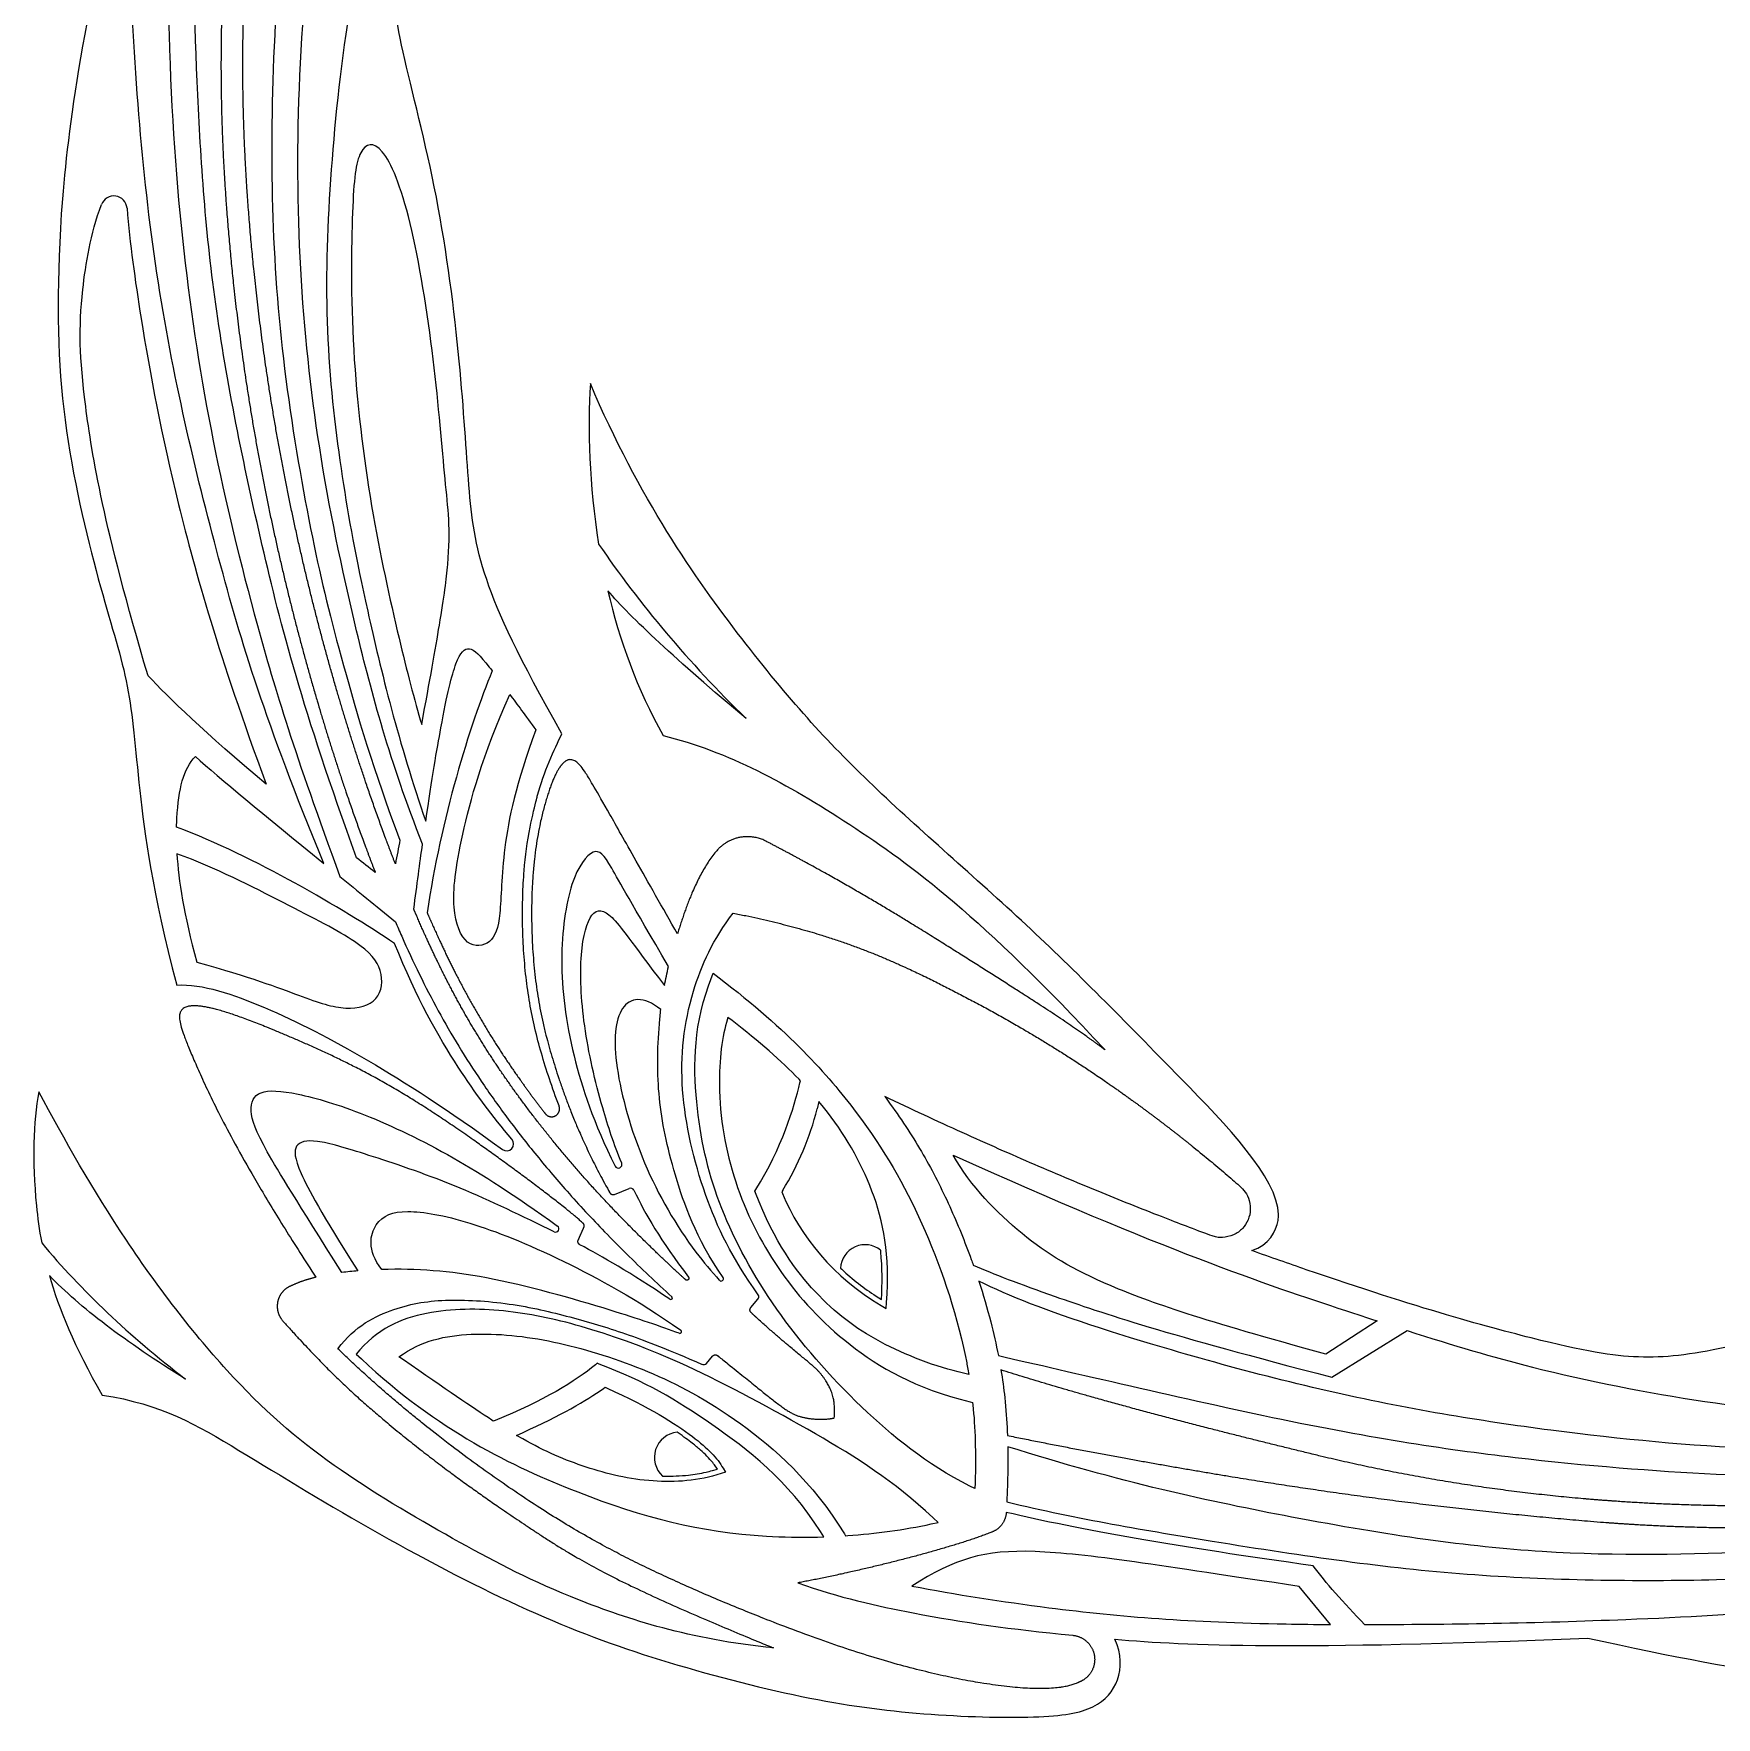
# Model space of a CAD drawing. Header units: millimetres. Extents: x -143 to 143, y -142 to 141.
# Drawn here: x 55.68 to 97.64, y 57.44 to 99.42 of the extents above; entities that cross this region are included whole.
import ezdxf

# ---------------------------------------------------------------- set-up
doc = ezdxf.new("R2010")
doc.units = ezdxf.units.MM
doc.header["$MEASUREMENT"] = 0
doc.layers.add('Layer 03', color=5, linetype='Continuous')

msp = doc.modelspace()

# ---------------------------------------------------------------- linework, layer by layer
at = {"layer": 'Layer 03'}
for p, q in [((72.508, 75.674), (72.621, 75.99)), ((72.621, 75.99), (72.773, 75.874)), ((72.994, 74.888), (72.956, 74.762)), ((73.098, 74.808), (72.994, 74.888)), ((74.8, 73.309), (74.766, 73.345)), ((74.789, 73.261), (74.8, 73.309)), ((75.261, 72.792), (75.217, 72.613)), ((75.376, 72.648), (75.261, 72.792)), ((70.161, 70.477), (70.534, 70.623)), ((73.667, 70.56), (73.691, 70.598)), ((73.683, 70.518), (73.667, 70.56)), ((74.36, 70.58), (74.336, 70.54)), ((74.336, 70.54), (74.354, 70.497)), ((76.805, 69.044), (76.801, 69.083)), ((75.801, 68.638), (75.833, 68.608)), ((73.564, 67.654), (73.742, 67.862)), ((76.689, 67.939), (76.819, 67.856)), ((76.814, 67.705), (76.941, 67.631)), ((76.941, 67.631), (76.95, 67.777)), ((89.181, 67.32), (87.903, 66.492)), ((88.05, 65.921), (89.928, 67.079)), ((63.816, 66.596), (63.725, 66.492)), ((63.725, 66.492), (63.853, 66.372)), ((64.791, 66.426), (64.901, 66.5)), ((64.9, 66.35), (64.791, 66.426)), ((72.456, 66.263), (72.609, 66.443)), ((69.73, 66.264), (69.689, 66.229)), ((69.78, 66.245), (69.73, 66.264)), ((78.999, 65.988), (78.866, 66.017)), ((78.975, 66.122), (78.999, 65.988)), ((69.889, 65.635), (69.931, 65.665)), ((69.931, 65.665), (69.978, 65.643)), ((79.032, 65.305), (79.094, 65.289)), ((79.094, 65.289), (79.1, 65.225)), ((67.143, 64.824), (67.104, 64.85)), ((67.187, 64.842), (67.143, 64.824)), ((67.719, 64.466), (67.884, 64.54)), ((67.876, 64.378), (67.719, 64.466)), ((71.752, 64.527), (71.723, 64.546)), ((71.364, 63.453), (71.4, 63.452)), ((72.606, 63.59), (72.735, 63.625)), ((72.735, 63.625), (72.655, 63.732)), ((72.931, 63.549), (72.824, 63.514)), ((72.874, 63.647), (72.931, 63.549)), ((79.15, 63.139), (79.023, 63.204)), ((79.155, 63.282), (79.15, 63.139)), ((78.063, 62.259), (78.232, 62.296)), ((78.232, 62.296), (78.106, 62.414)), ((75.223, 61.932), (75.383, 61.936)), ((75.383, 61.936), (75.297, 62.072)), ((75.895, 62.011), (75.924, 61.964)), ((75.924, 61.964), (75.979, 61.968)), ((88.02, 59.749), (87.237, 60.702))]:
    msp.add_line(p, q, dxfattribs=at)
for centre, radius, start, end in [((57.683, 95.042), 0.329, 4.6767, 159.624), ((68.393, 74.291), 7.027, 328.118, 346.1862), ((67.476, 71.736), 0.174, 233.9148, 40.6069), ((70.261, 71.221), 0.09, 206.3279, 22.4567), ((70.567, 70.539), 0.0907, 25.8227, 111.3789), ((68.697, 69.619), 0.0843, 244.0075, 54.3466), ((76.413, 68.608), 0.613, 50.7667, 177.2459), ((69.546, 68.362), 7.29, 356.0217, 5.3661), ((79.767, 72.764), 5.723, 226.5768, 237.4627), ((72.822, 68.373), 0.0583, 222.0328, 34.5046), ((71.567, 67.894), 0.0401, 236.0993, 47.6139), ((73.673, 67.921), 0.0907, 319.3794, 35.3599), ((71.791, 67.055), 0.0454, 249.1643, 54.9819), ((72.387, 66.322), 0.0907, 246.6759, 319.5574), ((71.791, 63.918), 0.632, 96.1253, 227.5254), ((74.948, 76.943), 15.011, 273.9364, 281.9747)]:
    msp.add_arc(centre, radius, start, end, dxfattribs=at)
for points, knots in [([(65.378, 79.209), (64.56, 81.289), (63.668, 84.611), (62.736, 89.111), (62.273, 93.471), (62.232, 98.325), (62.718, 103.455), (63.61, 108.939), (65.337, 114.987), (66.127, 117.019), (66.502, 117.776)], [3482.955314, 3482.955314, 3482.955314, 3482.955314, 3488.463376, 3493.971439, 3499.479502, 3504.987565, 3510.495628, 3516.003691, 3521.511754, 3526.152821, 3526.152821, 3526.152821, 3526.152821]), ([(64.644, 117.289), (64.255, 115.544), (62.792, 109.448), (61.996, 103.982), (61.622, 98.959), (61.589, 94.787), (61.9, 90.864), (62.647, 86.584), (63.302, 83.971), (64.17, 80.995), (64.815, 79.311)], [3528.271158, 3528.271158, 3528.271158, 3528.271158, 3533.302656, 3538.677725, 3544.052794, 3549.427863, 3554.802932, 3560.178, 3565.553069, 3570.928137, 3570.928137, 3570.928137, 3570.928137]), ([(60.996, 117.079), (60.575, 115.315), (59.826, 110.881), (59.072, 105.729), (58.982, 99.174), (59.369, 93.904), (60.1, 89.238), (61.198, 84.717), (62.19, 81.466), (63.32, 78.4)], [3704.259651, 3704.259651, 3704.259651, 3704.259651, 3708.694526, 3715.324249, 3721.953973, 3728.583696, 3735.213419, 3741.843143, 3748.472865, 3748.472865, 3748.472865, 3748.472865]), ([(63.735, 78.867), (62.374, 82.616), (61.335, 86.626), (60.068, 92.803), (59.723, 98.224), (59.599, 103.67), (60.386, 109.115), (61.492, 114.272), (62.375, 117.055)], [3658.826491, 3658.826491, 3658.826491, 3658.826491, 3666.380417, 3673.934342, 3681.488268, 3689.042193, 3696.596119, 3702.739264, 3702.739264, 3702.739264, 3702.739264]), ([(68.855, 81.958), (67.777, 83.858), (66.766, 86.027), (66.519, 87.974), (66.359, 91.03), (65.803, 95.44), (64.765, 99.275), (64.514, 101.197), (64.825, 103.173), (65.914, 107.133), (67.094, 110.495), (67.265, 110.969)], [3327.344045, 3327.344045, 3327.344045, 3327.344045, 3332.339141, 3337.334237, 3342.329333, 3347.324428, 3352.319524, 3357.31462, 3362.309716, 3367.304812, 3368.079756, 3368.079756, 3368.079756, 3368.079756]), ([(62.916, 78.729), (61.448, 82.313), (60.296, 86.089), (58.566, 93.288), (58.029, 100.737), (57.931, 106.121), (57.934, 108.148)], [3950.348209, 3950.348209, 3950.348209, 3950.348209, 3958.301624, 3966.255041, 3974.208458, 3980.136217, 3980.136217, 3980.136217, 3980.136217]), ([(65.269, 107.096), (64.894, 105.922), (64.215, 103.634), (63.429, 99.639), (63.013, 95.451), (62.934, 91.755), (63.361, 88.272), (63.899, 85.341), (64.792, 81.697), (65.459, 79.778)], [4104.335623, 4104.335623, 4104.335623, 4104.335623, 4108.241468, 4113.716095, 4119.190722, 4124.665349, 4130.139976, 4135.614603, 4141.464601, 4141.464601, 4141.464601, 4141.464601]), ([(65.799, 84.67), (65.918, 85.389), (66.115, 86.898), (65.944, 88.026), (65.708, 91.186), (65.089, 95.035), (64.35, 96.79), (63.766, 96.631), (63.614, 95.375), (63.573, 91.578), (64.068, 87.522), (64.778, 84.359), (65.173, 82.798), (65.357, 82.195)], [74.386335, 74.386335, 74.386335, 74.386335, 75.750108, 79.165926, 82.581744, 85.997562, 89.413381, 92.829199, 96.245017, 99.660835, 103.076653, 106.492471, 109.434457, 109.434457, 109.434457, 109.434457]), ([(58.535, 83.406), (57.428, 87.131), (56.847, 90.653), (56.788, 92.525), (57.101, 94.42), (57.374, 95.156)], [127.26829, 127.26829, 127.26829, 127.26829, 132.17392, 137.07955, 140.29011, 140.29011, 140.29011, 140.29011]), ([(58.011, 95.068), (58.083, 94.191), (58.391, 91.922), (59.162, 87.923), (60.281, 83.969), (61.48, 80.702)], [141.271245, 141.271245, 141.271245, 141.271245, 145.270358, 151.1715, 157.072641, 157.072641, 157.072641, 157.072641]), ([(86.055, 69.076), (86.479, 69.21), (86.702, 69.633), (86.767, 70.825), (83.69, 73.973), (80.552, 77.188), (76.388, 80.736), (73.558, 83.876), (70.786, 87.819), (69.563, 90.694)], [3368.079756, 3368.079756, 3368.079756, 3368.079756, 3369.336464, 3369.573107, 3374.192127, 3380.304497, 3386.416868, 3392.529239, 3398.64161, 3398.64161, 3398.64161, 3398.64161]), ([(65.459, 79.778), (65.616, 80.859), (65.922, 82.654), (66.215, 83.888), (66.532, 84.203), (66.822, 83.907), (67.091, 83.561), (67.117, 83.528)], [4141.464601, 4141.464601, 4141.464601, 4141.464601, 4142.820625, 4144.929729, 4147.038832, 4149.147935, 4149.356683, 4149.356683, 4149.356683, 4149.356683]), ([(68.206, 82.056), (67.699, 80.704), (67.343, 78.966), (67.342, 77.321), (67.117, 76.695), (66.459, 76.6), (66.066, 77.515), (66.266, 79.179), (66.866, 81.403), (67.558, 82.939)], [41.781258, 41.781258, 41.781258, 41.781258, 43.879291, 45.977325, 48.075358, 50.173392, 52.271425, 54.369459, 56.467492, 56.467492, 56.467492, 56.467492]), ([(68.782, 72.68), (68.695, 72.909), (68.542, 73.343), (68.34, 73.987), (68.174, 74.619), (68.045, 75.251), (67.952, 75.9), (67.894, 76.568), (67.868, 77.243), (67.872, 77.905), (67.914, 78.702), (68.028, 79.554), (68.211, 80.293), (68.386, 80.972), (68.665, 81.577), (68.855, 81.958)], [3311.091698, 3311.091698, 3311.091698, 3311.091698, 3311.87143, 3312.613045, 3313.325882, 3314.030685, 3314.748794, 3315.493257, 3316.24662, 3316.984425, 3317.682103, 3318.887223, 3319.825922, 3320.197175, 3327.344045, 3327.344045, 3327.344045, 3327.344045]), ([(59.245, 79.633), (59.248, 79.711), (59.283, 80.531), (59.419, 81.101), (59.715, 81.392)], [3942.149699, 3942.149699, 3942.149699, 3942.149699, 3942.43149, 3945.228886, 3945.228886, 3945.228886, 3945.228886]), ([(59.749, 76.263), (61.093, 75.899), (62.452, 75.363), (63.496, 75.028), (64.341, 75.257), (64.425, 76.086), (63.899, 76.732), (62.052, 77.675), (60.222, 78.618), (59.256, 78.97)], [29.699419, 29.699419, 29.699419, 29.699419, 31.535566, 33.371713, 35.207859, 37.044006, 38.880153, 40.7163, 42.552446, 42.552446, 42.552446, 42.552446]), ([(71.513, 76.159), (70.577, 77.739), (70.005, 78.818), (69.684, 79.203), (69.047, 78.406), (68.753, 76.367), (69.04, 74.045), (69.643, 72.267), (70.18, 71.181)], [114.243561, 114.243561, 114.243561, 114.243561, 116.542637, 118.841713, 121.140789, 123.439865, 125.738942, 127.893055, 127.893055, 127.893055, 127.893055]), ([(64.701, 77.276), (64.753, 77.154), (64.945, 76.713), (65.291, 75.967), (65.763, 75.051), (66.277, 74.16), (66.844, 73.279), (67.478, 72.39), (68.19, 71.474), (69.003, 70.514), (69.951, 69.495), (70.832, 68.628), (71.401, 68.099), (71.594, 67.924)], [3749.86754, 3749.86754, 3749.86754, 3749.86754, 3750.303057, 3751.458054, 3752.585609, 3753.710393, 3754.857219, 3756.051263, 3757.318056, 3758.691384, 3760.211051, 3761.917681, 3762.778932, 3762.778932, 3762.778932, 3762.778932]), ([(70.344, 71.255), (70.151, 71.724), (69.798, 72.785), (69.35, 74.721), (69.28, 76.585), (69.572, 77.618), (70.053, 77.571), (70.574, 76.779), (71.411, 75.683)], [101.720401, 101.720401, 101.720401, 101.720401, 103.220883, 105.33051, 107.440136, 109.549763, 111.659389, 113.769016, 113.769016, 113.769016, 113.769016]), ([(73.747, 67.973), (73.092, 68.896), (72.35, 70.413), (71.712, 73.143), (71.965, 75.383), (72.625, 76.847), (73.127, 77.489)], [4054.597219, 4054.597219, 4054.597219, 4054.597219, 4057.557062, 4060.578281, 4063.599501, 4066.048952, 4066.048952, 4066.048952, 4066.048952]), ([(67.608, 71.849), (67.114, 72.426), (66.188, 73.676), (65.248, 75.345), (64.678, 76.735)], [3929.070293, 3929.070293, 3929.070293, 3929.070293, 3931.911702, 3935.332976, 3935.332976, 3935.332976, 3935.332976]), ([(59.25, 75.693), (59.878, 75.735), (61.531, 75.162), (63.851, 73.964), (65.977, 72.613), (67.373, 71.595)], [3918.311602, 3918.311602, 3918.311602, 3918.311602, 3921.565998, 3925.120137, 3928.512037, 3928.512037, 3928.512037, 3928.512037]), ([(79.023, 63.204), (77.936, 63.758), (76.223, 65.149), (74.08, 67.601), (72.706, 70.162), (72.149, 72.485), (72.109, 74.555), (72.508, 75.674)], [228.574319, 228.574319, 228.574319, 228.574319, 231.844765, 235.241856, 238.638947, 242.036038, 245.433129, 245.433129, 245.433129, 245.433129]), ([(72.773, 75.874), (74.521, 74.54), (76.427, 72.403), (77.868, 69.894), (78.704, 67.526), (78.956, 66.227), (78.975, 66.122)], [245.934484, 245.934484, 245.934484, 245.934484, 250.45163, 254.968776, 259.485922, 259.878304, 259.878304, 259.878304, 259.878304]), ([(71.32, 75.086), (70.884, 75.433), (70.221, 75.341), (70.089, 73.803), (70.815, 71.208), (71.874, 69.397), (72.581, 68.553), (72.778, 68.334)], [16.083201, 16.083201, 16.083201, 16.083201, 17.95318, 19.833941, 21.714703, 23.595464, 24.31836, 24.31836, 24.31836, 24.31836]), ([(72.87, 68.406), (72.191, 69.394), (71.589, 71.112), (71.22, 72.861), (71.232, 74.217), (71.305, 74.964), (71.32, 75.086)], [24.511851, 24.511851, 24.511851, 24.511851, 26.705894, 28.960937, 31.21598, 31.642456, 31.642456, 31.642456, 31.642456]), ([(72.956, 74.762), (72.83, 74.346), (72.678, 72.921), (73.128, 70.578), (74.248, 68.475), (75.839, 66.718), (77.661, 65.636), (79.032, 65.305)], [274.144712, 274.144712, 274.144712, 274.144712, 276.449249, 279.297335, 282.145422, 284.993508, 287.799248, 287.799248, 287.799248, 287.799248]), ([(63.364, 68.528), (62.256, 70.294), (61.329, 71.763), (61.012, 72.616), (61.244, 73.1), (62.141, 73.048), (63.857, 72.551), (66.098, 71.475), (67.651, 70.473), (68.746, 69.687)], [118.690664, 118.690664, 118.690664, 118.690664, 120.862816, 123.034968, 125.20712, 127.379272, 129.551424, 131.723576, 133.813716, 133.813716, 133.813716, 133.813716]), ([(55.812, 73.036), (55.673, 72.262), (55.628, 71.112), (55.821, 69.596), (55.883, 69.267)], [3831.293284, 3831.293284, 3831.293284, 3831.293284, 3835.682115, 3836.787079, 3836.787079, 3836.787079, 3836.787079]), ([(76.95, 67.777), (77.031, 68.981), (76.714, 70.603), (75.898, 71.992), (75.376, 72.648)], [660.450065, 660.450065, 660.450065, 660.450065, 663.5463, 666.587489, 666.587489, 666.587489, 666.587489]), ([(76.901, 72.919), (76.948, 72.856), (77.147, 72.584), (77.477, 72.105), (77.866, 71.471), (78.214, 70.829), (78.627, 69.964), (78.917, 69.254), (79.094, 68.761), (79.111, 68.714)], [4087.002765, 4087.002765, 4087.002765, 4087.002765, 4087.265169, 4088.114321, 4088.927235, 4089.724703, 4090.527248, 4092.094699, 4092.259034, 4092.259034, 4092.259034, 4092.259034]), ([(68.66, 69.543), (68.614, 69.565), (67.75, 69.985), (66.175, 70.746), (63.859, 71.518), (62.643, 71.878), (62.149, 71.742), (62.202, 71.209), (62.85, 70.006), (63.766, 68.569)], [104.417125, 104.417125, 104.417125, 104.417125, 104.543704, 106.831587, 109.11947, 111.407353, 113.695236, 115.983119, 118.271001, 118.271001, 118.271001, 118.271001]), ([(78.607, 71.457), (83.831, 69.095), (86.799, 68.1), (88.928, 67.403), (89.181, 67.32)], [53.51527, 53.51527, 53.51527, 53.51527, 58.989897, 59.763669, 59.763669, 59.763669, 59.763669]), ([(115.066, 70.665), (113.166, 69.587), (110.997, 68.577), (109.051, 68.329), (105.995, 68.169), (101.584, 67.614), (97.749, 66.575), (95.828, 66.325), (93.852, 66.636), (89.891, 67.725), (86.529, 68.905), (86.055, 69.076)], [3327.344045, 3327.344045, 3327.344045, 3327.344045, 3332.33914, 3337.334236, 3342.329332, 3347.324428, 3352.319523, 3357.314619, 3362.309715, 3367.304811, 3368.079756, 3368.079756, 3368.079756, 3368.079756]), ([(78.866, 66.017), (78.179, 66.17), (76.594, 66.794), (75.201, 67.886), (74.165, 69.254), (73.683, 70.518)], [260.211483, 260.211483, 260.211483, 260.211483, 262.775643, 265.505525, 268.205349, 268.205349, 268.205349, 268.205349]), ([(64.36, 68.602), (63.989, 69.095), (64.144, 69.861), (64.871, 70.142), (66.436, 69.864), (68.681, 68.974), (70.726, 67.856), (71.817, 67.092)], [55.035483, 55.035483, 55.035483, 55.035483, 57.289152, 59.54282, 61.796488, 64.050156, 66.112105, 66.112105, 66.112105, 66.112105]), ([(71.774, 67.013), (71.334, 67.18), (70.025, 67.617), (66.96, 68.498), (65.229, 68.63), (64.36, 68.602)], [46.784972, 46.784972, 46.784972, 46.784972, 49.173806, 52.254374, 55.035483, 55.035483, 55.035483, 55.035483]), ([(79.111, 68.714), (79.604, 68.491), (81.091, 67.931), (83.932, 66.979), (88.05, 65.921)], [4092.259034, 4092.259034, 4092.259034, 4092.259034, 4096.441736, 4101.903549, 4101.903549, 4101.903549, 4101.903549]), ([(117.816, 67.189), (115.735, 66.37), (112.413, 65.479), (107.913, 64.546), (103.553, 64.084), (98.699, 64.043), (93.57, 64.528), (88.086, 65.421), (82.037, 67.148), (80.005, 67.937), (79.248, 68.313)], [3482.955315, 3482.955315, 3482.955315, 3482.955315, 3488.463377, 3493.97144, 3499.479503, 3504.987566, 3510.495629, 3516.003693, 3521.511756, 3526.152822, 3526.152822, 3526.152822, 3526.152822]), ([(79.248, 68.313), (79.357, 67.978), (79.538, 67.363), (79.68, 66.738), (79.735, 66.455)], [3526.152822, 3526.152822, 3526.152822, 3526.152822, 3527.317659, 3528.271159, 3528.271159, 3528.271159, 3528.271159]), ([(63.269, 66.628), (63.697, 67.197), (64.7, 67.698), (65.966, 67.891), (67.67, 67.768), (69.174, 67.399), (70.443, 67.018), (71.479, 66.614), (72.351, 66.238)], [4032.891341, 4032.891341, 4032.891341, 4032.891341, 4034.729544, 4036.567746, 4038.405948, 4040.244151, 4042.082353, 4043.7834, 4043.7834, 4043.7834, 4043.7834]), ([(78.106, 62.414), (77.117, 63.34), (75.223, 64.521), (71.81, 66.355), (69.363, 67.221), (67.539, 67.617), (65.58, 67.648), (64.35, 67.201), (63.816, 66.596)], [230.447774, 230.447774, 230.447774, 230.447774, 233.306275, 236.284124, 239.261974, 242.239823, 245.217673, 248.195522, 248.195522, 248.195522, 248.195522]), ([(89.928, 67.079), (91.103, 66.704), (93.39, 66.025), (97.385, 65.239), (101.574, 64.823), (105.27, 64.745), (108.752, 65.171), (111.683, 65.709), (115.327, 66.602), (117.247, 67.27)], [4104.335622, 4104.335622, 4104.335622, 4104.335622, 4108.241467, 4113.716094, 4119.190721, 4124.665348, 4130.139975, 4135.614602, 4141.4646, 4141.4646, 4141.4646, 4141.4646]), ([(64.901, 66.5), (65.449, 66.871), (66.743, 67.085), (68.75, 66.843), (70.998, 66.131), (73.191, 64.985), (75.092, 63.321), (75.895, 62.011)], [275.44237, 275.44237, 275.44237, 275.44237, 278.149772, 281.034781, 283.91979, 286.804799, 289.655933, 289.655933, 289.655933, 289.655933]), ([(63.853, 66.372), (65.768, 64.585), (69.463, 62.793), (72.654, 61.96), (74.79, 61.922), (75.223, 61.932)], [248.501633, 248.501633, 248.501633, 248.501633, 254.580494, 260.659355, 262.176021, 262.176021, 262.176021, 262.176021]), ([(79.735, 66.455), (81.48, 66.066), (87.576, 64.602), (93.043, 63.807), (98.065, 63.432), (102.238, 63.399), (106.16, 63.711), (110.441, 64.457), (113.053, 65.113), (116.03, 65.981), (117.713, 66.625)], [3528.271159, 3528.271159, 3528.271159, 3528.271159, 3533.302657, 3538.677726, 3544.052795, 3549.427864, 3554.802932, 3560.178001, 3565.55307, 3570.928138, 3570.928138, 3570.928138, 3570.928138]), ([(75.297, 62.072), (74.492, 63.351), (72.42, 64.924), (70.953, 65.802), (69.78, 66.245)], [262.498842, 262.498842, 262.498842, 262.498842, 266.365821, 270.310391, 270.310391, 270.310391, 270.310391]), ([(79.8, 66.099), (79.838, 65.869), (79.908, 65.357), (79.948, 64.81), (79.96, 64.495), (79.961, 64.464)], [3614.331408, 3614.331408, 3614.331408, 3614.331408, 3615.101653, 3616.040408, 3616.143582, 3616.143582, 3616.143582, 3616.143582]), ([(69.978, 65.643), (71.033, 65.169), (72.252, 64.403), (72.723, 63.903), (72.874, 63.647)], [58.160285, 58.160285, 58.160285, 58.160285, 60.207723, 62.054799, 62.054799, 62.054799, 62.054799]), ([(118.157, 65.546), (114.408, 64.184), (110.398, 63.145), (104.221, 61.879), (98.8, 61.533), (93.354, 61.41), (87.909, 62.196), (82.752, 63.303), (79.969, 64.185)], [3658.826492, 3658.826492, 3658.826492, 3658.826492, 3666.380417, 3673.934343, 3681.488268, 3689.042194, 3696.596119, 3702.739265, 3702.739265, 3702.739265, 3702.739265]), ([(79.945, 62.806), (81.71, 62.386), (86.143, 61.637), (91.295, 60.883), (97.85, 60.793), (103.121, 61.18), (107.786, 61.911), (112.308, 63.008), (115.559, 64), (118.624, 65.13)], [3704.259652, 3704.259652, 3704.259652, 3704.259652, 3708.694527, 3715.32425, 3721.953973, 3728.583697, 3735.21342, 3741.843144, 3748.472866, 3748.472866, 3748.472866, 3748.472866]), ([(118.296, 64.727), (114.711, 63.259), (110.935, 62.107), (103.736, 60.377), (96.287, 59.84), (90.903, 59.742), (88.876, 59.745)], [3950.348208, 3950.348208, 3950.348208, 3950.348208, 3958.301625, 3966.255041, 3974.208458, 3980.136216, 3980.136216, 3980.136216, 3980.136216]), ([(72.824, 63.514), (72.26, 63.331), (71.061, 63.248), (69.448, 63.628), (68.436, 64.063), (67.876, 64.378)], [62.437892, 62.437892, 62.437892, 62.437892, 64.778807, 67.263203, 69.68347, 69.68347, 69.68347, 69.68347]), ([(72.655, 63.732), (72.641, 63.751), (72.538, 63.883), (72.355, 64.065), (72.123, 64.257), (71.935, 64.399), (71.816, 64.483), (71.752, 64.527)], [24.420176, 24.420176, 24.420176, 24.420176, 24.496889, 24.97459, 25.270131, 25.494028, 25.751347, 25.751347, 25.751347, 25.751347]), ([(79.969, 64.185), (79.973, 63.989), (79.973, 63.529), (79.958, 63.07), (79.945, 62.806)], [3702.739265, 3702.739265, 3702.739265, 3702.739265, 3703.387195, 3704.259652, 3704.259652, 3704.259652, 3704.259652]), ([(71.4, 63.452), (71.603, 63.448), (71.955, 63.462), (72.356, 63.527), (72.553, 63.576), (72.606, 63.59)], [22.783502, 22.783502, 22.783502, 22.783502, 23.4547, 23.945714, 24.126111, 24.126111, 24.126111, 24.126111]), ([(87.237, 60.702), (83.784, 61.212), (80.078, 61.838), (78.661, 61.394), (77.579, 60.71)], [49.915446, 49.915446, 49.915446, 49.915446, 55.395807, 60.876167, 60.876167, 60.876167, 60.876167]), ([(74.733, 60.79), (75.764, 60.424), (78.064, 59.909), (80.019, 59.64), (81.591, 59.482)], [3997.58715, 3997.58715, 3997.58715, 3997.58715, 4002.752872, 4010.041491, 4010.041491, 4010.041491, 4010.041491]), ([(77.579, 60.71), (78.653, 60.503), (81.778, 60.017), (84.749, 59.791), (87.636, 59.753), (88.02, 59.749)], [34.47746, 34.47746, 34.47746, 34.47746, 39.429037, 47.382454, 48.556154, 48.556154, 48.556154, 48.556154])]:
    msp.add_open_spline(points, degree=3, knots=knots, dxfattribs=at)
for points, weights, knots in [([(64.702, 78.716), (64.466, 79.322), (63.952, 80.735), (63.227, 83.023), (62.532, 85.603), (61.933, 88.307), (61.45, 91.115), (61.16, 93.524), (60.998, 95.505), (60.917, 97.043), (60.888, 98.636), (60.922, 100.555), (61.01, 101.941), (61.083, 102.774), (61.277, 104.987), (61.637, 107.181), (62.159, 109.341), (62.8, 111.989), (63.551, 114.908), (64.288, 117.225)], [1, 1, 1, 1, 1, 1, 1, 1, 1, 1, 1, 1, 1, 1, 0.998131659567, 0.998131659567, 1, 1, 1, 1], [3571.061777, 3571.061777, 3571.061777, 3571.061777, 3573.212791, 3576.031084, 3578.994602, 3582.04766, 3585.184567, 3588.413443, 3590.065813, 3591.755775, 3593.504881, 3595.335777, 3598.097908, 3598.097908, 3598.097908, 3605.439334, 3605.439334, 3605.439334, 3614.331407, 3614.331407, 3614.331407, 3614.331407]), ([(62.653, 117.063), (62.143, 114.539), (61.719, 112.126), (61.395, 109.997), (61.025, 107.567), (60.736, 105.126), (60.528, 102.677), (60.461, 101.883), (60.377, 100.528), (60.344, 98.636), (60.373, 97.024), (60.455, 95.469), (60.618, 93.468), (60.911, 91.037), (61.398, 88.202), (62.003, 85.474), (62.705, 82.869), (63.438, 80.553), (63.96, 79.121), (64.201, 78.502)], [1, 1, 1, 1, 0.999631373811, 0.999631373811, 1, 1, 1, 1, 1, 1, 1, 1, 1, 1, 1, 1, 1, 1], [3616.143581, 3616.143581, 3616.143581, 3616.143581, 3623.117483, 3623.117483, 3623.117483, 3631.24388, 3631.24388, 3631.24388, 3633.877733, 3635.730505, 3637.500324, 3639.209038, 3640.877653, 3644.13722, 3647.303569, 3650.384546, 3653.374568, 3656.219944, 3658.414613, 3658.414613, 3658.414613, 3658.414613]), ([(71.735, 76.97), (69.75, 80.466), (69.313, 81.313), (68.898, 81.396), (68.487, 80.558), (68.061, 78.699), (68.097, 75.822), (68.654, 73.538), (69.422, 71.627), (70.049, 70.517), (70.072, 70.476), (70.117, 70.46), (70.161, 70.477)], [1, 1, 1, 1, 1, 1, 1, 1, 1, 1, 0.836832428573, 0.836832428573, 1], [3448.472399, 3448.472399, 3448.472399, 3448.472399, 3451.133086, 3453.793773, 3456.454461, 3459.115148, 3461.775836, 3464.436523, 3467.056459, 3467.056459, 3467.056459, 3467.199412, 3467.199412, 3467.199412, 3467.199412]), ([(82.396, 74.077), (81.59, 74.693), (79.215, 76.193), (76.21, 78.094), (73.95, 79.279), (73.511, 79.51), (73.024, 79.414), (72.704, 79.035), (72.242, 78.487), (71.941, 77.647), (71.735, 76.97)], [1, 1, 1, 1, 1, 0.853152827238, 0.853152827238, 1, 1, 1, 1], [3434.208712, 3434.208712, 3434.208712, 3434.208712, 3440.008839, 3445.401442, 3445.401442, 3445.401442, 3446.913023, 3446.913023, 3446.913023, 3448.472399, 3448.472399, 3448.472399, 3448.472399]), ([(72.008, 68.415), (72.025, 68.394), (72.022, 68.367), (72.002, 68.349), (71.982, 68.33), (71.955, 68.33), (71.936, 68.349), (71.754, 68.514), (71.202, 69.028), (70.342, 69.874), (69.411, 70.875), (68.613, 71.818), (67.915, 72.714), (67.296, 73.583), (66.742, 74.444), (66.241, 75.313), (65.78, 76.208), (65.427, 76.97), (65.225, 77.435), (65.161, 77.586)], [1, 0.825069109493, 0.825069109493, 1, 0.825069109493, 0.825069109493, 1, 1, 1, 1, 1, 1, 1, 1, 1, 1, 1, 1, 1, 1], [3469.531238, 3469.531238, 3469.531238, 3469.531238, 3469.611997, 3469.611997, 3469.611997, 3469.692755, 3469.692755, 3469.692755, 3470.505542, 3472.186389, 3473.67893, 3475.026023, 3476.268241, 3477.435257, 3478.553525, 3479.649825, 3480.750958, 3481.88291, 3482.426596, 3482.426596, 3482.426596, 3482.426596]), ([(65.495, 77.497), (65.574, 77.315), (65.799, 76.808), (66.189, 75.994), (66.691, 75.064), (67.243, 74.155), (67.828, 73.296), (68.24, 72.745), (68.439, 72.488), (68.502, 72.406), (68.603, 72.386), (68.693, 72.436), (68.783, 72.486), (68.818, 72.583), (68.782, 72.68)], [1, 1, 1, 1, 1, 1, 1, 1, 1, 0.838481319577, 0.838481319577, 1, 0.838481319577, 0.838481319577, 1], [3304.046426, 3304.046426, 3304.046426, 3304.046426, 3304.70138, 3305.879552, 3307.032626, 3308.193049, 3309.393611, 3310.469158, 3310.469158, 3310.469158, 3310.780428, 3310.780428, 3310.780428, 3311.091698, 3311.091698, 3311.091698, 3311.091698]), ([(73.127, 77.489), (75.594, 77.001), (78.54, 75.692), (82.34, 73.477), (85.052, 71.308), (85.775, 70.664), (86.047, 70.422), (86.101, 70.063), (85.914, 69.751), (85.726, 69.44), (85.383, 69.32), (85.042, 69.447), (82.788, 70.289), (80.082, 71.398), (76.901, 72.919)], [1, 1, 1, 1, 1, 1, 0.846311431323, 0.846311431323, 1, 0.846311431323, 0.846311431323, 1, 1, 1, 1], [4066.048952, 4066.048952, 4066.048952, 4066.048952, 4072.106161, 4078.163372, 4081.340289, 4081.340289, 4081.340289, 4082.443651, 4082.443651, 4082.443651, 4083.547014, 4083.547014, 4083.547014, 4087.002765, 4087.002765, 4087.002765, 4087.002765]), ([(69.402, 69.655), (69.418, 69.692), (69.41, 69.732), (69.38, 69.759), (68.97, 70.13), (67.016, 71.604), (64.476, 73.327), (61.958, 74.478), (60.022, 75.226), (59.171, 75.198), (59.429, 74.29), (60.849, 71.275), (62.717, 68.41)], [1, 0.87290396895, 0.87290396895, 1, 1, 1, 1, 1, 1, 1, 1, 1, 1], [3764.827275, 3764.827275, 3764.827275, 3764.827275, 3764.952823, 3764.952823, 3764.952823, 3767.590199, 3770.692214, 3773.794229, 3776.896244, 3779.998258, 3783.100273, 3786.202287, 3786.202287, 3786.202287, 3786.202287]), ([(69.301, 69.221), (69.256, 69.244), (69.24, 69.292), (69.26, 69.338), (69.312, 69.454), (69.359, 69.56), (69.402, 69.655)], [1, 0.819248827821, 0.819248827821, 1, 1, 1, 1], [3764.294185, 3764.294185, 3764.294185, 3764.294185, 3764.4450093, 3764.4450093, 3764.4450093, 3764.8272748, 3764.8272748, 3764.8272748, 3764.8272748]), ([(62.717, 68.41), (62.483, 68.352), (62.261, 68.276), (62.062, 68.178), (61.905, 68.101), (61.8, 67.963), (61.766, 67.792), (61.733, 67.621), (61.779, 67.452), (61.895, 67.322), (62.879, 66.217), (64.195, 64.995), (66.077, 63.509), (67.809, 62.312), (70.045, 60.84), (73.603, 59.381), (74.132, 59.166)], [1, 1, 1, 1, 0.930756199941, 0.930756199941, 1, 0.930756199941, 0.930756199941, 1, 1, 1, 1, 1, 1, 1, 1], [3786.202287, 3786.202287, 3786.202287, 3786.202287, 3786.987473, 3786.987473, 3786.987473, 3787.543002, 3787.543002, 3787.543002, 3788.098531, 3788.098531, 3788.098531, 3791.128508, 3794.541326, 3797.954144, 3801.366963, 3804.779781, 3804.779781, 3804.779781, 3804.779781]), ([(75.644, 64.901), (75.691, 65.379), (75.399, 65.955), (75.028, 66.275), (74.149, 66.991), (73.617, 67.485), (73.571, 67.529), (73.533, 67.564), (73.531, 67.615), (73.564, 67.654)], [1, 1, 1, 1, 1, 1, 1, 0.815441298098, 0.815441298098, 1], [4048.190635, 4048.190635, 4048.190635, 4048.190635, 4050.071396, 4051.952157, 4053.832919, 4054.01057, 4054.01057, 4054.01057, 4054.163056, 4054.163056, 4054.163056, 4054.163056]), ([(81.591, 59.482), (81.862, 59.455), (82.066, 59.273), (82.123, 59.007), (82.18, 58.74), (82.069, 58.491), (81.832, 58.355), (81.786, 58.328), (81.356, 58.128), (80.047, 58.099), (76.582, 58.815), (71.547, 60.803), (68.106, 62.623), (64.69, 65.235), (63.269, 66.628)], [1, 0.872030556452, 0.872030556452, 1, 0.872030556452, 0.872030556452, 1, 1, 1, 1, 1, 1, 1, 1, 1], [4010.041491, 4010.041491, 4010.041491, 4010.041491, 4010.882555, 4010.882555, 4010.882555, 4011.723619, 4011.723619, 4011.723619, 4012.272705, 4016.396432, 4020.520159, 4024.643887, 4028.767614, 4032.891341, 4032.891341, 4032.891341, 4032.891341]), ([(72.609, 66.443), (72.643, 66.483), (72.694, 66.488), (72.735, 66.455), (73.483, 65.86), (74.367, 65.121), (74.836, 64.87), (75.44, 64.854), (75.644, 64.901)], [1, 0.812675566211, 0.812675566211, 1, 1, 1, 1, 1, 1], [4044.171934, 4044.171934, 4044.171934, 4044.171934, 4044.325617, 4044.325617, 4044.325617, 4045.588526, 4046.88958, 4048.190635, 4048.190635, 4048.190635, 4048.190635]), ([(118.308, 66.513), (117.702, 66.277), (116.289, 65.763), (114.001, 65.038), (111.421, 64.343), (108.717, 63.743), (105.909, 63.261), (103.501, 62.97), (101.52, 62.809), (99.982, 62.728), (98.388, 62.699), (96.47, 62.733), (95.083, 62.82), (94.251, 62.893), (92.037, 63.088), (89.844, 63.447), (87.684, 63.97), (85.035, 64.611), (82.117, 65.362), (79.8, 66.099)], [1, 1, 1, 1, 1, 1, 1, 1, 1, 1, 1, 1, 1, 1, 0.998131659567, 0.998131659567, 1, 1, 1, 1], [3571.061778, 3571.061778, 3571.061778, 3571.061778, 3573.212793, 3576.031085, 3578.994603, 3582.047661, 3585.184568, 3588.413445, 3590.065814, 3591.755776, 3593.504882, 3595.335778, 3598.097909, 3598.097909, 3598.097909, 3605.439334, 3605.439334, 3605.439334, 3614.331408, 3614.331408, 3614.331408, 3614.331408]), ([(79.961, 64.464), (82.485, 63.953), (84.899, 63.53), (87.027, 63.206), (89.457, 62.836), (91.898, 62.547), (94.347, 62.339), (95.141, 62.271), (96.496, 62.188), (98.388, 62.155), (100.001, 62.184), (101.555, 62.266), (103.556, 62.429), (105.988, 62.722), (108.822, 63.209), (111.55, 63.814), (114.155, 64.515), (116.471, 65.249), (117.903, 65.771), (118.522, 66.012)], [1, 1, 1, 1, 0.999631373811, 0.999631373811, 1, 1, 1, 1, 1, 1, 1, 1, 1, 1, 1, 1, 1, 1], [3616.143582, 3616.143582, 3616.143582, 3616.143582, 3623.117484, 3623.117484, 3623.117484, 3631.243881, 3631.243881, 3631.243881, 3633.877734, 3635.730506, 3637.500325, 3639.209039, 3640.877654, 3644.137221, 3647.30357, 3650.384547, 3653.374569, 3656.219945, 3658.414613, 3658.414613, 3658.414613, 3658.414613]), ([(79.932, 62.547), (79.919, 62.323), (79.788, 62.141), (79.58, 62.058), (78.412, 61.592), (76.051, 61.029), (74.733, 60.79)], [1, 0.895600235584, 0.895600235584, 1, 1, 1, 1], [3991.199771, 3991.199771, 3991.199771, 3991.199771, 3991.900917, 3991.900917, 3991.900917, 3997.58715, 3997.58715, 3997.58715, 3997.58715])]:
    msp.add_rational_spline(points, weights, degree=3, knots=knots, dxfattribs=at)
for points in [[(57.601, 102.59), (56.648, 98.276), (56.191, 93.814), (56.355, 89.508), (57.41, 85.262), (58.107, 83.191), (58.262, 80.861), (58.639, 78.036), (59.25, 75.693)], [(69.563, 90.694), (69.494, 89.572), (69.528, 88.171), (69.768, 86.692)], [(69.768, 86.692), (70.788, 85.193), (72.014, 83.742), (73.446, 82.339)], [(73.446, 82.339), (71.717, 83.793), (70.568, 84.856), (69.998, 85.529)], [(69.998, 85.529), (70.286, 84.306), (70.727, 83.066), (71.378, 81.916)], [(65.357, 82.195), (65.561, 83.295), (65.701, 84.079), (65.799, 84.67)], [(61.48, 80.702), (59.969, 81.977), (59.038, 82.875), (58.535, 83.406)], [(67.117, 83.528), (66.559, 82.19), (65.827, 79.822), (65.495, 77.497)], [(67.558, 82.939), (67.732, 82.703), (67.944, 82.414), (68.206, 82.056)], [(71.378, 81.916), (73.003, 81.518), (75.911, 79.93), (79.296, 77.412), (82.396, 74.077)], [(59.715, 81.392), (60.319, 80.853), (61.408, 79.957), (62.916, 78.729)], [(64.678, 76.735), (63.38, 77.601), (61.196, 78.898), (59.245, 79.633)], [(59.256, 78.97), (59.295, 78.306), (59.427, 77.456), (59.749, 76.263)], [(64.815, 79.311), (64.778, 79.119), (64.741, 78.92), (64.702, 78.716)], [(65.161, 77.586), (65.24, 78.199), (65.312, 78.735), (65.378, 79.209)], [(64.201, 78.502), (64.042, 78.626), (63.887, 78.748), (63.735, 78.867)], [(63.32, 78.4), (63.75, 78.05), (64.211, 77.675), (64.701, 77.276)], [(71.411, 75.683), (71.439, 75.833), (71.473, 75.991), (71.513, 76.159)], [(74.766, 73.345), (74.317, 73.811), (73.782, 74.283), (73.098, 74.808)], [(73.691, 70.598), (74.332, 71.622), (74.646, 72.646), (74.789, 73.261)], [(74.132, 59.166), (72.034, 59.379), (68.933, 60.393), (66.417, 61.713), (63.243, 63.554), (60.724, 65.648), (57.878, 69.309), (56.447, 71.851), (55.812, 73.036)], [(87.903, 66.492), (84.849, 67.326), (82.187, 68.233), (80.341, 69.36), (79.05, 70.671), (78.607, 71.457)], [(70.648, 70.578), (70.933, 69.989), (71.312, 69.323), (72.008, 68.415)], [(74.354, 70.497), (74.783, 69.455), (75.635, 68.391), (76.814, 67.705)], [(55.883, 69.267), (56.875, 68.076), (58.071, 66.944), (59.471, 65.87)], [(71.544, 67.861), (70.544, 68.533), (69.863, 68.927), (69.301, 69.221)], [(59.471, 65.87), (57.967, 66.799), (56.834, 67.661), (56.074, 68.457)], [(56.074, 68.457), (56.305, 67.642), (56.697, 66.678), (57.391, 65.472)], [(63.766, 68.569), (63.632, 68.558), (63.497, 68.545), (63.364, 68.528)], [(67.104, 64.85), (66.629, 65.158), (65.978, 65.605), (64.9, 66.35)], [(69.689, 66.229), (69.204, 65.819), (68.39, 65.326), (67.187, 64.842)], [(67.884, 64.54), (68.822, 64.959), (69.465, 65.336), (69.889, 65.635)], [(57.391, 65.472), (58.877, 65.247), (60.635, 64.206), (64.273, 61.969), (68.101, 59.989), (71.192, 58.846), (74.982, 57.859), (77.84, 57.478), (80.905, 57.393), (82.215, 57.623), (82.795, 58.318), (82.813, 59.008), (82.643, 59.383)], [(79.1, 65.225), (79.156, 64.667), (79.177, 64.043), (79.155, 63.282)], [(87.583, 61.215), (84.252, 61.681), (81.702, 62.124), (79.932, 62.547)], [(88.876, 59.745), (88.327, 60.306), (87.896, 60.796), (87.583, 61.215)], [(94.435, 59.412), (98.749, 58.458), (103.21, 58.002), (107.517, 58.165), (111.762, 59.221), (113.834, 59.917), (116.164, 60.072), (118.989, 60.45), (121.331, 61.061)], [(82.643, 59.383), (84.443, 59.229), (87.128, 59.11), (94.435, 59.412)]]:
    msp.add_open_spline(points, degree=3, dxfattribs=at)

doc.saveas('drawing.dxf')
